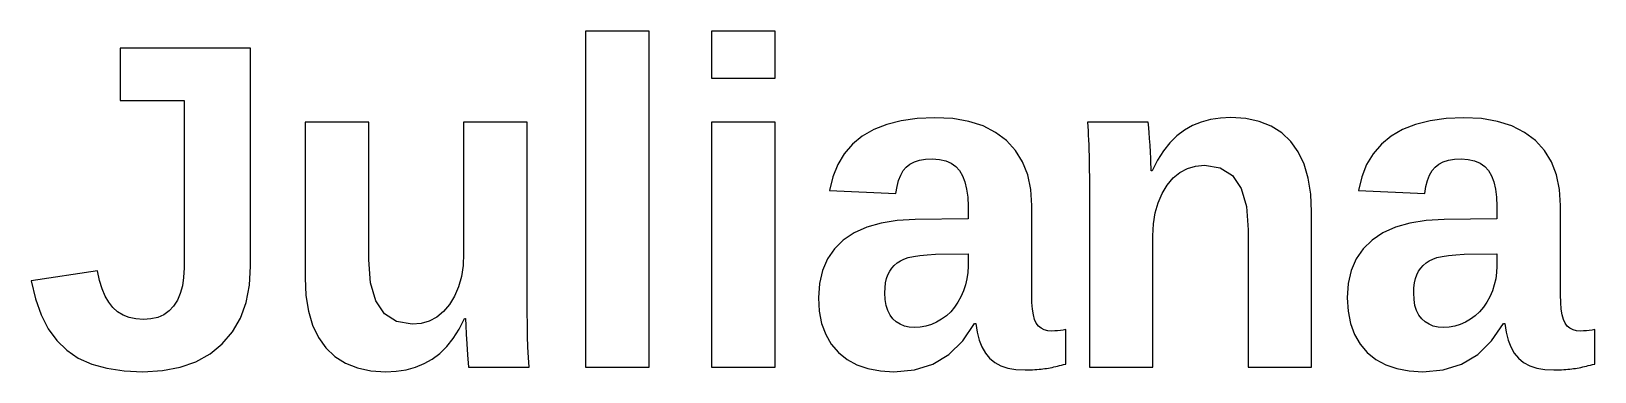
# Model space of a CAD drawing. Header units: metres. Extents: x 19 to 251, y 33 to 186.
# Drawn here: x 216.6 to 244.68, y 121.55 to 127.67 of the extents above; entities that cross this region are included whole.
import ezdxf

# ---------------------------------------------------------------- set-up
doc = ezdxf.new("R2010")
doc.units = ezdxf.units.M

msp = doc.modelspace()

# ---------------------------------------------------------------- linework, layer by layer
for p, q in [((227.701, 127.672), (226.558, 127.672)), ((226.558, 127.672), (226.558, 121.633)), ((227.701, 121.633), (227.701, 127.672)), ((229.962, 127.672), (228.819, 127.672)), ((228.819, 127.672), (228.819, 126.829)), ((229.962, 126.829), (229.962, 127.672)), ((220.544, 127.366), (218.204, 127.366)), ((218.204, 127.366), (218.204, 126.426)), ((220.544, 123.448), (220.544, 127.366)), ((228.819, 126.829), (229.962, 126.829)), ((218.204, 126.426), (219.348, 126.426)), ((219.348, 126.426), (219.348, 123.42)), ((232.517, 126.104), (232.228, 126.064)), ((232.833, 126.117), (232.517, 126.104)), ((233.152, 126.101), (232.833, 126.117)), ((233.44, 126.051), (233.152, 126.101)), ((237.783, 126.085), (237.616, 126.039)), ((237.96, 126.112), (237.783, 126.085)), ((238.149, 126.121), (237.96, 126.112)), ((238.416, 126.104), (238.149, 126.121)), ((238.657, 126.052), (238.416, 126.104)), ((242.014, 126.104), (241.725, 126.064)), ((242.33, 126.117), (242.014, 126.104)), ((242.649, 126.101), (242.33, 126.117)), ((242.937, 126.051), (242.649, 126.101)), ((222.665, 126.036), (221.522, 126.036)), ((221.522, 126.036), (221.522, 123.241)), ((222.665, 123.566), (222.665, 126.036)), ((225.513, 126.036), (224.37, 126.036)), ((224.37, 126.036), (224.37, 123.676)), ((225.513, 122.618), (225.513, 126.036)), ((229.962, 126.036), (228.819, 126.036)), ((228.819, 126.036), (228.819, 121.633)), ((229.962, 121.633), (229.962, 126.036)), ((231.529, 125.786), (231.353, 125.641)), ((231.735, 125.905), (231.529, 125.786)), ((231.968, 125.998), (231.735, 125.905)), ((232.228, 126.064), (231.968, 125.998)), ((233.697, 125.969), (233.44, 126.051)), ((233.923, 125.854), (233.697, 125.969)), ((234.119, 125.706), (233.923, 125.854)), ((236.664, 126.036), (235.573, 126.036)), ((235.573, 126.036), (235.578, 125.962)), ((235.578, 125.962), (235.583, 125.885)), ((235.583, 125.885), (235.587, 125.804)), ((235.587, 125.804), (235.591, 125.719)), ((236.669, 125.995), (236.664, 126.036)), ((236.675, 125.933), (236.669, 125.995)), ((236.681, 125.85), (236.675, 125.933)), ((236.688, 125.747), (236.681, 125.85)), ((237.179, 125.791), (237.054, 125.667)), ((237.315, 125.893), (237.179, 125.791)), ((237.46, 125.975), (237.315, 125.893)), ((237.616, 126.039), (237.46, 125.975)), ((238.871, 125.966), (238.657, 126.052)), ((239.06, 125.845), (238.871, 125.966)), ((239.223, 125.69), (239.06, 125.845)), ((241.026, 125.786), (240.85, 125.641)), ((241.232, 125.905), (241.026, 125.786)), ((241.465, 125.998), (241.232, 125.905)), ((241.725, 126.064), (241.465, 125.998)), ((243.194, 125.969), (242.937, 126.051)), ((243.42, 125.854), (243.194, 125.969)), ((243.616, 125.706), (243.42, 125.854)), ((231.353, 125.641), (231.206, 125.471)), ((234.282, 125.528), (234.119, 125.706)), ((234.408, 125.322), (234.282, 125.528)), ((235.591, 125.719), (235.596, 125.631)), ((235.596, 125.631), (235.599, 125.536)), ((235.599, 125.536), (235.602, 125.43)), ((236.696, 125.623), (236.688, 125.747)), ((236.704, 125.497), (236.696, 125.623)), ((236.937, 125.52), (236.83, 125.352)), ((237.054, 125.667), (236.937, 125.52)), ((239.358, 125.502), (239.223, 125.69)), ((240.85, 125.641), (240.703, 125.471)), ((243.779, 125.528), (243.616, 125.706)), ((243.905, 125.322), (243.779, 125.528)), ((231.088, 125.276), (231, 125.056)), ((231.206, 125.471), (231.088, 125.276)), ((232.264, 125.167), (232.319, 125.232)), ((232.319, 125.232), (232.385, 125.284)), ((232.385, 125.284), (232.465, 125.325)), ((232.465, 125.325), (232.558, 125.354)), ((232.558, 125.354), (232.664, 125.371)), ((232.664, 125.371), (232.785, 125.377)), ((232.785, 125.377), (232.914, 125.368)), ((232.914, 125.368), (233.027, 125.343)), ((233.027, 125.343), (233.126, 125.301)), ((233.126, 125.301), (233.209, 125.243)), ((233.209, 125.243), (233.277, 125.167)), ((234.499, 125.089), (234.408, 125.322)), ((235.602, 125.43), (235.604, 125.314)), ((235.604, 125.314), (235.605, 125.188)), ((236.709, 125.388), (236.704, 125.497)), ((236.713, 125.296), (236.709, 125.388)), ((236.716, 125.22), (236.713, 125.296)), ((236.83, 125.352), (236.733, 125.161)), ((237.366, 125.206), (237.513, 125.249)), ((237.513, 125.249), (237.673, 125.263)), ((237.673, 125.263), (237.955, 125.216)), ((239.462, 125.281), (239.358, 125.502)), ((239.537, 125.029), (239.462, 125.281)), ((240.585, 125.276), (240.497, 125.056)), ((240.703, 125.471), (240.585, 125.276)), ((241.761, 125.167), (241.816, 125.232)), ((241.816, 125.232), (241.882, 125.284)), ((241.882, 125.284), (241.962, 125.325)), ((241.962, 125.325), (242.055, 125.354)), ((242.055, 125.354), (242.161, 125.371)), ((242.161, 125.371), (242.282, 125.377)), ((242.282, 125.377), (242.411, 125.368)), ((242.411, 125.368), (242.524, 125.343)), ((242.524, 125.343), (242.623, 125.301)), ((242.623, 125.301), (242.706, 125.243)), ((242.706, 125.243), (242.774, 125.167)), ((243.996, 125.089), (243.905, 125.322)), ((231, 125.056), (230.942, 124.811)), ((232.153, 124.88), (232.181, 124.991)), ((232.181, 124.991), (232.218, 125.086)), ((232.218, 125.086), (232.264, 125.167)), ((233.277, 125.167), (233.331, 125.075)), ((233.331, 125.075), (233.373, 124.964)), ((233.373, 124.964), (233.403, 124.836)), ((234.553, 124.827), (234.499, 125.089)), ((235.605, 125.188), (235.606, 125.051)), ((235.606, 125.051), (235.606, 121.633)), ((236.717, 125.161), (236.716, 125.22)), ((236.733, 125.161), (236.717, 125.161)), ((237.003, 124.907), (237.112, 125.035)), ((237.112, 125.035), (237.233, 125.135)), ((237.233, 125.135), (237.366, 125.206)), ((237.955, 125.216), (238.175, 125.077)), ((238.175, 125.077), (238.332, 124.845)), ((239.582, 124.745), (239.537, 125.029)), ((240.497, 125.056), (240.439, 124.811)), ((241.65, 124.88), (241.678, 124.991)), ((241.678, 124.991), (241.715, 125.086)), ((241.715, 125.086), (241.761, 125.167)), ((242.774, 125.167), (242.828, 125.075)), ((242.828, 125.075), (242.87, 124.964)), ((242.87, 124.964), (242.9, 124.836)), ((244.05, 124.827), (243.996, 125.089)), ((230.942, 124.811), (232.134, 124.754)), ((232.134, 124.754), (232.153, 124.88)), ((233.403, 124.836), (233.422, 124.69)), ((233.422, 124.69), (233.428, 124.526)), ((234.571, 124.539), (234.553, 124.827)), ((236.841, 124.59), (236.912, 124.756)), ((236.912, 124.756), (237.003, 124.907)), ((238.332, 124.845), (238.427, 124.521)), ((239.597, 124.429), (239.582, 124.745)), ((240.439, 124.811), (241.631, 124.754)), ((241.631, 124.754), (241.65, 124.88)), ((242.9, 124.836), (242.919, 124.69)), ((242.919, 124.69), (242.925, 124.526)), ((244.068, 124.539), (244.05, 124.827)), ((233.428, 124.526), (233.428, 124.303)), ((234.571, 122.935), (234.571, 124.539)), ((236.759, 124.208), (236.79, 124.407)), ((236.79, 124.407), (236.841, 124.59)), ((238.427, 124.521), (238.458, 124.103)), ((239.597, 121.633), (239.597, 124.429)), ((242.925, 124.526), (242.925, 124.303)), ((244.068, 122.935), (244.068, 124.539)), ((231.608, 124.151), (231.382, 124.049)), ((231.867, 124.224), (231.608, 124.151)), ((232.157, 124.269), (231.867, 124.224)), ((232.48, 124.286), (232.157, 124.269)), ((233.428, 124.303), (232.48, 124.286)), ((236.749, 123.993), (236.759, 124.208)), ((238.458, 124.103), (238.458, 121.633)), ((241.105, 124.151), (240.879, 124.049)), ((241.364, 124.224), (241.105, 124.151)), ((241.654, 124.269), (241.364, 124.224)), ((241.977, 124.286), (241.654, 124.269)), ((242.925, 124.303), (241.977, 124.286)), ((231.188, 123.92), (231.027, 123.764)), ((231.382, 124.049), (231.188, 123.92)), ((236.749, 121.633), (236.749, 123.993)), ((240.685, 123.92), (240.524, 123.764)), ((240.879, 124.049), (240.685, 123.92)), ((222.696, 123.149), (222.665, 123.566)), ((224.37, 123.676), (224.36, 123.461)), ((230.903, 123.582), (230.813, 123.373)), ((231.027, 123.764), (230.903, 123.582)), ((232.155, 123.507), (232.213, 123.545)), ((232.213, 123.545), (232.276, 123.576)), ((232.276, 123.576), (232.352, 123.603)), ((232.352, 123.603), (232.447, 123.624)), ((232.447, 123.624), (232.56, 123.642)), ((232.56, 123.642), (232.691, 123.655)), ((232.691, 123.655), (232.842, 123.664)), ((232.842, 123.664), (233.428, 123.672)), ((233.428, 123.672), (233.428, 123.448)), ((240.4, 123.582), (240.31, 123.373)), ((240.524, 123.764), (240.4, 123.582)), ((241.652, 123.507), (241.71, 123.545)), ((241.71, 123.545), (241.773, 123.576)), ((241.773, 123.576), (241.849, 123.603)), ((241.849, 123.603), (241.944, 123.624)), ((241.944, 123.624), (242.057, 123.642)), ((242.057, 123.642), (242.188, 123.655)), ((242.188, 123.655), (242.339, 123.664)), ((242.339, 123.664), (242.925, 123.672)), ((242.925, 123.672), (242.925, 123.448)), ((217.797, 123.363), (216.605, 123.188)), ((217.832, 123.195), (217.797, 123.363)), ((219.348, 123.42), (219.34, 123.249)), ((220.523, 123.106), (220.544, 123.448)), ((224.329, 123.262), (224.278, 123.08)), ((224.36, 123.461), (224.329, 123.262)), ((230.813, 123.373), (230.76, 123.139)), ((231.966, 123.226), (231.99, 123.296)), ((231.99, 123.296), (232.022, 123.359)), ((232.022, 123.359), (232.06, 123.414)), ((232.06, 123.414), (232.104, 123.464)), ((232.104, 123.464), (232.155, 123.507)), ((233.422, 123.334), (233.407, 123.222)), ((233.428, 123.448), (233.422, 123.334)), ((240.31, 123.373), (240.257, 123.139)), ((241.463, 123.226), (241.487, 123.296)), ((241.487, 123.296), (241.519, 123.359)), ((241.519, 123.359), (241.557, 123.414)), ((241.557, 123.414), (241.601, 123.464)), ((241.601, 123.464), (241.652, 123.507)), ((242.919, 123.334), (242.904, 123.222)), ((242.925, 123.448), (242.919, 123.334)), ((216.605, 123.188), (216.681, 122.862)), ((217.876, 123.045), (217.832, 123.195)), ((217.931, 122.913), (217.876, 123.045)), ((219.318, 123.095), (219.281, 122.957)), ((219.34, 123.249), (219.318, 123.095)), ((220.462, 122.795), (220.523, 123.106)), ((221.522, 123.241), (221.537, 122.925)), ((222.79, 122.824), (222.696, 123.149)), ((224.278, 123.08), (224.207, 122.913)), ((230.76, 123.139), (230.742, 122.879)), ((231.934, 122.968), (231.938, 123.062)), ((231.938, 123.062), (231.948, 123.148)), ((231.948, 123.148), (231.966, 123.226)), ((233.347, 123.005), (233.301, 122.901)), ((233.382, 123.113), (233.347, 123.005)), ((233.407, 123.222), (233.382, 123.113)), ((240.257, 123.139), (240.239, 122.879)), ((241.431, 122.968), (241.435, 123.062)), ((241.435, 123.062), (241.445, 123.148)), ((241.445, 123.148), (241.463, 123.226)), ((242.844, 123.005), (242.798, 122.901)), ((242.879, 123.113), (242.844, 123.005)), ((242.904, 123.222), (242.879, 123.113)), ((216.681, 122.862), (216.783, 122.574)), ((217.995, 122.8), (217.931, 122.913)), ((218.07, 122.706), (217.995, 122.8)), ((218.156, 122.629), (218.07, 122.706)), ((219.162, 122.732), (219.081, 122.646)), ((219.229, 122.836), (219.162, 122.732)), ((219.281, 122.957), (219.229, 122.836)), ((220.361, 122.516), (220.462, 122.795)), ((221.537, 122.925), (221.582, 122.641)), ((222.946, 122.592), (222.79, 122.824)), ((224.115, 122.763), (224.007, 122.634)), ((224.207, 122.913), (224.115, 122.763)), ((230.742, 122.879), (230.756, 122.638)), ((231.94, 122.849), (231.934, 122.968)), ((231.957, 122.743), (231.94, 122.849)), ((231.986, 122.65), (231.957, 122.743)), ((233.185, 122.712), (233.116, 122.631)), ((233.247, 122.802), (233.185, 122.712)), ((233.301, 122.901), (233.247, 122.802)), ((234.574, 122.797), (234.571, 122.935)), ((234.584, 122.676), (234.574, 122.797)), ((240.239, 122.879), (240.253, 122.638)), ((241.437, 122.849), (241.431, 122.968)), ((241.454, 122.743), (241.437, 122.849)), ((241.483, 122.65), (241.454, 122.743)), ((242.682, 122.712), (242.613, 122.631)), ((242.744, 122.802), (242.682, 122.712)), ((242.798, 122.901), (242.744, 122.802)), ((244.071, 122.797), (244.068, 122.935)), ((244.081, 122.676), (244.071, 122.797)), ((216.783, 122.574), (216.911, 122.324)), ((218.254, 122.569), (218.156, 122.629)), ((218.363, 122.526), (218.254, 122.569)), ((218.485, 122.501), (218.363, 122.526)), ((218.619, 122.492), (218.485, 122.501)), ((218.755, 122.502), (218.619, 122.492)), ((218.878, 122.53), (218.755, 122.502)), ((218.987, 122.578), (218.878, 122.53)), ((219.081, 122.646), (218.987, 122.578)), ((220.218, 122.269), (220.361, 122.516)), ((221.582, 122.641), (221.656, 122.389)), ((223.165, 122.453), (222.946, 122.592)), ((223.446, 122.407), (223.165, 122.453)), ((223.606, 122.421), (223.446, 122.407)), ((223.753, 122.464), (223.606, 122.421)), ((223.886, 122.535), (223.753, 122.464)), ((224.007, 122.634), (223.886, 122.535)), ((224.29, 122.319), (224.386, 122.508)), ((224.386, 122.508), (224.406, 122.508)), ((224.406, 122.508), (224.408, 122.381)), ((225.514, 122.399), (225.513, 122.618)), ((230.756, 122.638), (230.799, 122.419)), ((230.799, 122.419), (230.871, 122.224)), ((232.027, 122.57), (231.986, 122.65)), ((232.079, 122.502), (232.027, 122.57)), ((232.14, 122.447), (232.079, 122.502)), ((232.21, 122.405), (232.14, 122.447)), ((232.863, 122.443), (232.769, 122.402)), ((232.954, 122.496), (232.863, 122.443)), ((233.038, 122.559), (232.954, 122.496)), ((233.116, 122.631), (233.038, 122.559)), ((233.334, 122.107), (233.546, 122.419)), ((233.546, 122.419), (233.57, 122.419)), ((233.57, 122.419), (233.593, 122.262)), ((234.601, 122.574), (234.584, 122.676)), ((234.624, 122.49), (234.601, 122.574)), ((234.654, 122.425), (234.624, 122.49)), ((234.692, 122.374), (234.654, 122.425)), ((240.253, 122.638), (240.296, 122.419)), ((240.296, 122.419), (240.368, 122.224)), ((241.524, 122.57), (241.483, 122.65)), ((241.576, 122.502), (241.524, 122.57)), ((241.637, 122.447), (241.576, 122.502)), ((241.707, 122.405), (241.637, 122.447)), ((242.36, 122.443), (242.266, 122.402)), ((242.451, 122.496), (242.36, 122.443)), ((242.535, 122.559), (242.451, 122.496)), ((242.613, 122.631), (242.535, 122.559)), ((242.831, 122.107), (243.043, 122.419)), ((243.043, 122.419), (243.067, 122.419)), ((243.067, 122.419), (243.09, 122.262)), ((244.098, 122.574), (244.081, 122.676)), ((244.121, 122.49), (244.098, 122.574)), ((244.151, 122.425), (244.121, 122.49)), ((244.189, 122.374), (244.151, 122.425)), ((216.911, 122.324), (217.063, 122.112)), ((220.035, 122.053), (220.218, 122.269)), ((221.656, 122.389), (221.761, 122.169)), ((221.761, 122.169), (221.896, 121.981)), ((224.068, 122.006), (224.184, 122.152)), ((224.184, 122.152), (224.29, 122.319)), ((224.408, 122.381), (224.414, 122.23)), ((224.414, 122.23), (224.424, 122.055)), ((225.518, 122.191), (225.514, 122.399)), ((225.525, 121.994), (225.518, 122.191)), ((230.871, 122.224), (230.971, 122.05)), ((232.286, 122.374), (232.21, 122.405)), ((232.371, 122.356), (232.286, 122.374)), ((232.463, 122.35), (232.371, 122.356)), ((232.569, 122.355), (232.463, 122.35)), ((232.671, 122.373), (232.569, 122.355)), ((232.769, 122.402), (232.671, 122.373)), ((233.593, 122.262), (233.629, 122.122)), ((234.739, 122.335), (234.692, 122.374)), ((234.795, 122.307), (234.739, 122.335)), ((234.859, 122.29), (234.795, 122.307)), ((234.933, 122.284), (234.859, 122.29)), ((234.985, 122.285), (234.933, 122.284)), ((235.036, 122.288), (234.985, 122.285)), ((235.086, 122.293), (235.036, 122.288)), ((235.136, 122.3), (235.086, 122.293)), ((235.185, 122.309), (235.136, 122.3)), ((235.185, 121.69), (235.185, 122.309)), ((240.368, 122.224), (240.468, 122.05)), ((241.783, 122.374), (241.707, 122.405)), ((241.868, 122.356), (241.783, 122.374)), ((241.96, 122.35), (241.868, 122.356)), ((242.066, 122.355), (241.96, 122.35)), ((242.168, 122.373), (242.066, 122.355)), ((242.266, 122.402), (242.168, 122.373)), ((243.09, 122.262), (243.126, 122.122)), ((244.236, 122.335), (244.189, 122.374)), ((244.292, 122.307), (244.236, 122.335)), ((244.356, 122.29), (244.292, 122.307)), ((244.43, 122.284), (244.356, 122.29)), ((244.482, 122.285), (244.43, 122.284)), ((244.533, 122.288), (244.482, 122.285)), ((244.583, 122.293), (244.533, 122.288)), ((244.633, 122.3), (244.583, 122.293)), ((244.682, 122.309), (244.633, 122.3)), ((244.682, 121.69), (244.682, 122.309)), ((217.063, 122.112), (217.242, 121.939)), ((217.242, 121.939), (217.45, 121.799)), ((219.563, 121.732), (219.815, 121.872)), ((219.815, 121.872), (220.035, 122.053)), ((221.896, 121.981), (222.059, 121.827)), ((223.806, 121.78), (223.942, 121.882)), ((223.942, 121.882), (224.068, 122.006)), ((224.424, 122.055), (224.438, 121.856)), ((224.438, 121.856), (224.455, 121.633)), ((225.534, 121.808), (225.525, 121.994)), ((230.971, 122.05), (231.1, 121.9)), ((231.1, 121.9), (231.255, 121.775)), ((232.794, 121.691), (233.083, 121.864)), ((233.083, 121.864), (233.334, 122.107)), ((233.629, 122.122), (233.678, 121.997)), ((233.678, 121.997), (233.741, 121.889)), ((233.741, 121.889), (233.816, 121.796)), ((240.468, 122.05), (240.597, 121.9)), ((240.597, 121.9), (240.752, 121.775)), ((242.291, 121.691), (242.58, 121.864)), ((242.58, 121.864), (242.831, 122.107)), ((243.126, 122.122), (243.175, 121.997)), ((243.175, 121.997), (243.237, 121.889)), ((243.237, 121.889), (243.313, 121.796)), ((217.45, 121.799), (217.69, 121.691)), ((217.69, 121.691), (217.964, 121.614)), ((217.964, 121.614), (218.271, 121.568)), ((218.961, 121.572), (219.278, 121.632)), ((219.278, 121.632), (219.563, 121.732)), ((222.059, 121.827), (222.248, 121.707)), ((222.248, 121.707), (222.462, 121.621)), ((222.462, 121.621), (222.703, 121.569)), ((223.159, 121.561), (223.336, 121.589)), ((223.336, 121.589), (223.504, 121.634)), ((223.504, 121.634), (223.66, 121.698)), ((223.66, 121.698), (223.806, 121.78)), ((224.455, 121.633), (225.546, 121.633)), ((225.546, 121.633), (225.534, 121.808)), ((226.558, 121.633), (227.701, 121.633)), ((228.819, 121.633), (229.962, 121.633)), ((231.255, 121.775), (231.432, 121.677)), ((231.432, 121.677), (231.631, 121.608)), ((231.631, 121.608), (231.853, 121.566)), ((232.097, 121.552), (232.465, 121.587)), ((232.465, 121.587), (232.794, 121.691)), ((233.816, 121.796), (233.907, 121.72)), ((233.907, 121.72), (234.017, 121.661)), ((234.017, 121.661), (234.144, 121.619)), ((234.144, 121.619), (234.289, 121.593)), ((234.289, 121.593), (234.453, 121.585)), ((234.453, 121.585), (234.5, 121.585)), ((234.5, 121.585), (234.546, 121.586)), ((234.546, 121.586), (234.588, 121.588)), ((234.588, 121.588), (234.629, 121.59)), ((234.629, 121.59), (234.666, 121.593)), ((234.666, 121.593), (234.703, 121.596)), ((234.703, 121.596), (234.738, 121.6)), ((234.738, 121.6), (234.773, 121.604)), ((234.773, 121.604), (234.806, 121.608)), ((234.806, 121.608), (234.839, 121.613)), ((234.839, 121.613), (234.872, 121.618)), ((234.872, 121.618), (234.904, 121.624)), ((234.904, 121.624), (234.937, 121.631)), ((234.937, 121.631), (234.97, 121.638)), ((234.97, 121.638), (235.002, 121.646)), ((235.002, 121.646), (235.035, 121.654)), ((235.035, 121.654), (235.07, 121.663)), ((235.07, 121.663), (235.107, 121.672)), ((235.107, 121.672), (235.145, 121.681)), ((235.145, 121.681), (235.185, 121.69)), ((235.606, 121.633), (236.749, 121.633)), ((238.458, 121.633), (239.597, 121.633)), ((240.752, 121.775), (240.929, 121.677)), ((240.929, 121.677), (241.128, 121.608)), ((241.128, 121.608), (241.35, 121.566)), ((241.594, 121.552), (241.962, 121.587)), ((241.962, 121.587), (242.291, 121.691)), ((243.313, 121.796), (243.404, 121.72)), ((243.404, 121.72), (243.514, 121.661)), ((243.514, 121.661), (243.641, 121.619)), ((243.641, 121.619), (243.786, 121.593)), ((243.786, 121.593), (243.95, 121.585)), ((243.95, 121.585), (243.997, 121.585)), ((243.997, 121.585), (244.043, 121.586)), ((244.043, 121.586), (244.085, 121.588)), ((244.085, 121.588), (244.126, 121.59)), ((244.126, 121.59), (244.163, 121.593)), ((244.163, 121.593), (244.2, 121.596)), ((244.2, 121.596), (244.235, 121.6)), ((244.235, 121.6), (244.27, 121.604)), ((244.27, 121.604), (244.303, 121.608)), ((244.303, 121.608), (244.336, 121.613)), ((244.336, 121.613), (244.369, 121.618)), ((244.369, 121.618), (244.401, 121.624)), ((244.401, 121.624), (244.434, 121.631)), ((244.434, 121.631), (244.467, 121.638)), ((244.467, 121.638), (244.499, 121.646)), ((244.499, 121.646), (244.532, 121.654)), ((244.532, 121.654), (244.567, 121.663)), ((244.567, 121.663), (244.604, 121.672)), ((244.604, 121.672), (244.642, 121.681)), ((244.642, 121.681), (244.682, 121.69)), ((218.271, 121.568), (218.611, 121.552)), ((218.611, 121.552), (218.961, 121.572)), ((222.703, 121.569), (222.97, 121.552)), ((222.97, 121.552), (223.159, 121.561)), ((231.853, 121.566), (232.097, 121.552)), ((241.35, 121.566), (241.594, 121.552))]:
    msp.add_line(p, q)

doc.saveas('drawing.dxf')
